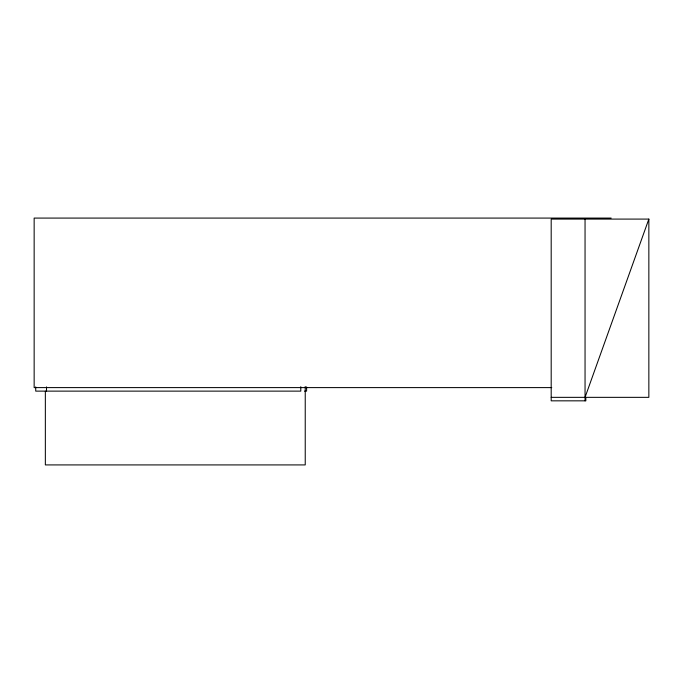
<?xml version="1.0" encoding="UTF-8"?>
<svg xmlns="http://www.w3.org/2000/svg" width="683" height="683" viewBox="0 0 683 683"><rect width="100%" height="100%" fill="white"/><g stroke="black" fill="none" stroke-linecap="round" stroke-linejoin="round"><path stroke-width="1.02" d="M648.85 219.089L648.85 397.344L585.843 397.344L585.843 400.836L551.19 400.836L551.19 219.089L648.85 219.089L585.049 397.344L551.19 397.344M611.165 218.082L34.15 218.082L34.15 387.603L551.762 387.603M304.473 391.128L306.607 391.128L306.607 386.877M585.049 219.089L585.049 400.836M305.233 386.493L305.233 464.918L45.351 464.918L45.351 391.128M300.793 386.689L300.793 391.128L35.729 391.128L35.729 386.877M46.512 386.877L46.512 391.128"/></g></svg>
